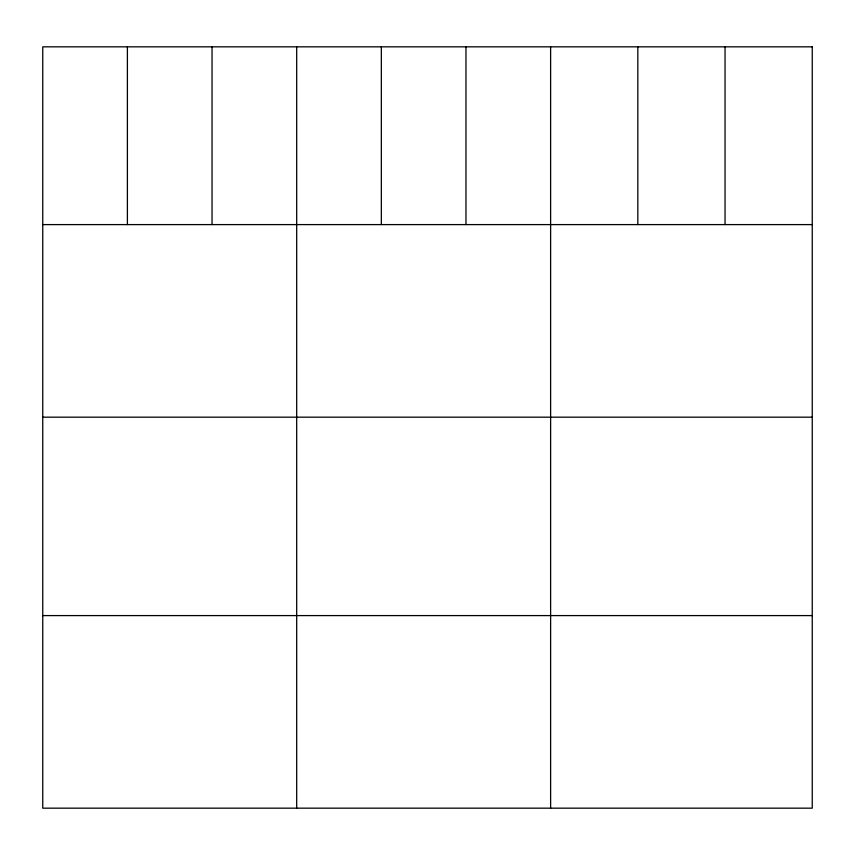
<?xml version="1.0" encoding="UTF-8"?>
<svg xmlns="http://www.w3.org/2000/svg" width="855" height="855" viewBox="0 0 855 855"><rect width="100%" height="100%" fill="white"/><g stroke="black" fill="none" stroke-linecap="round" stroke-linejoin="round"><path stroke-width="1.28" d="M42.75 224.598L812.25 224.598M42.75 417.176L812.25 417.176M42.75 615.589L812.25 615.589M725.04 46.833L725.04 224.598M637.83 46.833L637.83 224.598M550.62 46.833L550.62 808.167M465.975 46.833L465.975 224.598M381.33 46.833L381.33 224.598M296.685 46.833L296.685 808.167M212.04 46.833L212.04 224.598M127.395 46.833L127.395 224.598M812.25 46.833L42.75 46.833L42.75 808.167L812.25 808.167L812.25 46.833"/></g></svg>
